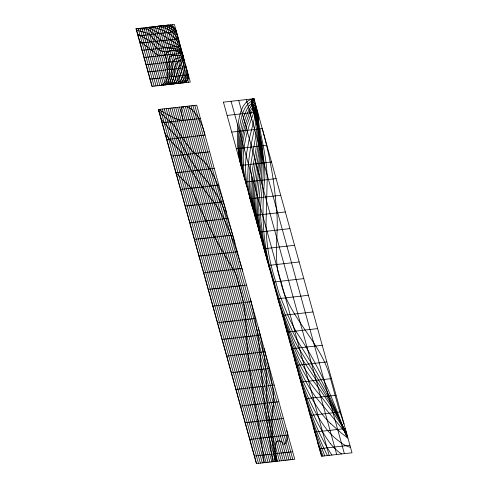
<?xml version="1.0" encoding="UTF-8"?>
<svg xmlns="http://www.w3.org/2000/svg" width="488" height="488" viewBox="0 0 488 488"><rect width="100%" height="100%" fill="white"/><g stroke="black" fill="none" stroke-linecap="round" stroke-linejoin="round"><path stroke-width="0.73" d="M257.438 113.789L257.408 111.093M257.432 114.021L257.408 115.113M346.303 432.222L345.108 430.831A18.086 15.402 29.2 0 1 344.375 429.922L344.308 429.83A10.803 9.199 29.2 0 1 343.223 428.061C331.547 394.377 316.553 361.858 296.539 332.255A182.719 155.623 29.2 0 1 293.312 326.393A203.099 172.984 29.2 0 1 288.225 316.023L279.154 293.813L273.243 273.298C269.278 259.64 266.851 245.525 266.265 231.306A275.702 234.826 29.2 0 1 266.045 222.644L267.204 179.511A200.574 170.831 29.2 0 0 266.991 174.399C266.283 153.897 259.86 133.999 257.438 113.832M253.876 106.719L253.882 106.488A12.395 10.559 29.2 0 1 254.071 105.042A6.222 5.301 29.2 0 1 254.523 103.724M251.472 101.803L251.503 101.315A4.447 3.788 29.2 0 1 252.229 99.576A3.184 2.715 29.2 0 1 252.43 99.387L252.528 99.302A3.166 2.696 29.2 0 1 253.955 98.631L352 452.791L321.464 456.243L223.425 102.102M257.402 115.339L257.292 119.224M257.286 119.45C256.755 143.667 247.062 167.061 249.899 191.43A121.396 103.395 29.2 0 0 250.393 195.377L252.192 205.027L255.431 217.709M171.874 73.987L171.965 65.624A23.906 20.362 29.2 0 1 172.044 64.507C172.197 61.97 173.722 59.347 176.296 58.67A19.367 16.494 29.2 0 1 176.863 58.499L179.09 57.81M171.861 74.158L171.764 75.256M257.17 110.227C256.645 116.016 255.791 121.762 254.84 127.49C248.618 154.562 243.463 183.201 253.351 210.194M258.219 155.879L254.486 179.907L253.534 188.856A113.027 96.264 29.2 0 0 253.546 200.251L255.834 216.8L261.794 240.682M171.758 75.305L171.575 76.622M252.802 103.694L252.723 104.536A11.468 9.772 29.2 0 0 252.699 105.243M246.403 154.226L249.13 139.355L256.487 110.52A23.753 20.228 29.2 0 1 256.609 110.068L256.719 109.678A16.458 14.018 29.2 0 0 256.865 109.129M174.643 69.076L174.064 75.06A35.789 30.482 29.2 0 1 173.929 76.006L173.594 77.751A21.088 17.958 29.2 0 1 173.496 78.147M273.152 406.852L273.426 404.967A51.624 43.975 29.2 0 0 273.744 401.057L273.762 400.264A56.968 48.519 29.2 0 0 273.725 397.909C272.786 381.049 268.077 364.689 264.051 348.377M169.44 76.518L169.299 77.336A19.306 16.446 29.2 0 1 168.067 80.984L167.347 82.191A9.522 8.107 29.2 0 1 166.804 82.862L166.39 83.283A12.603 10.736 29.2 0 1 165.096 84.308L164.566 84.631A5.246 4.465 29.2 0 1 162.876 85.156M273.121 407.041L272.347 412.025A45.537 38.784 29.2 0 0 272.231 413.043C270.73 429.257 274.354 445.33 275.94 461.392M169.324 58.316L169.385 58.072A5.02 4.276 29.2 0 1 169.745 57.242M173.478 78.208L173.441 78.348A20.667 17.599 29.2 0 1 173.136 79.318L173.008 79.666M182.945 66.758L180.2 74.896L177.839 80.093A11.627 9.9 29.2 0 1 175.79 82.448M181.823 53.283C181.268 56.413 177.528 55.937 175.222 55.449M244.762 114.265C238.199 132.541 237.686 152.805 242.646 171.532M255.999 106.012L255.907 106.268A10.626 9.052 29.2 0 0 255.602 107.494L255.572 107.659A15.872 13.518 29.2 0 0 255.431 109.208L255.425 109.727A29.018 24.711 29.2 0 0 255.584 112.216L262.038 145.223L264.551 166.945A190.802 162.51 29.2 0 1 264.844 177.174C261.568 209.401 262.032 242.292 271.767 273.463L276.495 290.482L279.795 300.51L285.852 316.364L291.8 329.918A175.595 149.56 29.2 0 0 298.516 342.613C315.779 369.282 331.761 396.939 342.222 427.061A31.439 26.779 29.2 0 0 343.619 429.934M285.419 443.44L287.115 439.023L287.511 434.71A19.557 16.653 29.2 0 0 287.371 433.295L286.761 430.422M285.279 443.72L282.894 444.184C281.521 438.572 273.908 440.572 275.403 446.282L276.421 461.337M182.219 77.665L182.042 77.995A19.203 16.354 29.2 0 1 181.298 79.227L180.536 80.252A14.671 12.493 29.2 0 1 179.804 81.069M180.011 65.691L182.683 60.146L182.957 55.785A20.197 17.202 29.2 0 0 182.542 53.961M254.559 103.743L254.724 103.493A4.642 3.959 29.2 0 1 254.986 103.163L255.163 102.974M250.765 106.957L253.052 104.316L255.261 103.334M182.036 55.864L182.109 55.76A3.416 2.91 29.2 0 0 182.481 54.955A4.008 3.41 29.2 0 0 182.567 54.168L182.567 54.034M249.606 105.353L252.137 102.919L254.846 101.839M246.239 102.26L243.225 106.006L240.919 111.288A70.498 60.042 29.2 0 0 240.102 114.076L238.906 119.292A105.792 90.109 29.2 0 0 238.559 121.213L238.162 123.793A125.41 106.817 29.2 0 0 237.51 130.162L237.479 145.241L239.602 159.918A114.979 97.929 29.2 0 0 240.102 162.095L241.035 165.713M180.237 60.109L178.321 61.781A22.521 19.184 29.2 0 0 177.327 62.751A13.353 11.376 29.2 0 0 176.229 64.172A10.321 8.79 29.2 0 0 175.826 64.922L175.631 65.349A21.149 18.013 29.2 0 0 174.661 69.082M254.236 101.101L254.279 101.065A1.775 1.513 29.2 0 1 254.565 100.851M254.108 101.205L253.967 101.327A4.41 3.758 29.2 0 0 253.132 102.468L253.028 102.687A6.46 5.502 29.2 0 0 252.808 103.694M170.361 83.296L170.3 83.338A9.181 7.82 29.2 0 1 167.073 84.674L166.707 84.717M256.499 107.805L255.749 108.543A13.127 11.181 29.2 0 0 254.754 110.172C248.953 124.617 244.232 139.757 243.299 155.385A91.488 77.921 29.2 0 0 243.189 158.289L243.683 170.288L245.958 183.207A115.083 98.021 29.2 0 0 246.873 186.8M171.117 56.01L170.898 56.132A4.679 3.989 29.2 0 0 169.732 57.218M167.884 51.435C172.471 49.837 178.919 49.044 182.335 53.21L144.003 57.56M180.212 83.192C185.147 82.722 189.008 76.305 187.307 71.23A15.433 13.146 29.2 0 0 187.136 70.534M180.761 83.1L164.84 25.474M256.084 106.323C250.771 109.861 250.149 117.712 247.532 123.257C243.421 135.597 241.115 148.669 241.938 161.699A106.195 90.451 29.2 0 0 243.366 172.801L245.061 180.255M255.675 104.828C249.783 108.019 248.727 116.12 246.178 121.86C242.383 133.334 240.602 145.509 241.102 157.594A95.941 81.716 29.2 0 0 241.206 159.381L241.475 162.376A118.12 100.607 29.2 0 0 242.664 170.367L244.256 177.345M176.662 83.594L177.15 83.527A11.187 9.528 29.2 0 0 178.516 83.228L179.126 83.021A11.688 9.955 29.2 0 0 179.572 82.844L179.645 82.814A11.566 9.851 29.2 0 0 180.432 82.423L182.189 81.215A12.035 10.254 29.2 0 0 182.89 80.569C186.806 76.463 187.02 70.162 185.593 64.959M170.983 84.229L170.416 84.302M176.943 83.558L161.028 25.907M160.759 85.394C170.727 81.38 167.164 68.18 166.341 59.884M168.366 84.534L168.842 84.473A11.694 9.961 29.2 0 0 170.221 84.192L170.367 84.149A10.949 9.327 29.2 0 0 171.8 83.601M173.149 83.991L173.386 83.96A15.982 13.609 29.2 0 0 175.027 83.674L175.204 83.631A12.066 10.272 29.2 0 0 176.967 83.021L177.51 82.759A11.913 10.144 29.2 0 0 179.736 81.13M135.999 28.737L174.362 24.4L190.32 82.051L151.957 86.388L135.999 28.737L147.388 28.999A7.473 6.362 29.2 0 1 147.571 29.121L149.395 30.5A44.585 37.972 29.2 0 1 151.359 32.068L157.856 37.704M152.531 26.87L153.775 26.748A23.442 19.965 29.2 0 1 154.855 26.688L156.447 26.663A21.496 18.306 29.2 0 1 158.667 26.767C166.542 27.328 174.246 31.769 177.772 38.991M138.019 35.941L176.357 31.604L176.467 32.007M140.013 43.145L178.352 38.814M142.008 50.355L180.346 46.018M145.997 64.764L184.336 60.433M147.992 71.974L186.331 67.643M149.987 79.178L188.325 74.847M158.362 109.507L196.719 105.17L294.746 459.263L256.383 463.6L158.362 109.507L173.765 117.925L180.456 120.225M223.437 102.151L253.974 98.698M162.034 122.787L200.397 118.45M227.115 115.43L257.652 111.978L258.012 125.3L257.261 138.415L255.828 149.822L251.735 173.813L250.832 186.922L251.235 195.231L252.381 203.624L257.713 225.956M166.652 139.452L205.009 135.115M231.727 132.096L262.263 128.643M171.264 156.117L209.626 151.78M236.344 148.761L266.881 145.308M214.238 168.445L175.875 172.782L191.479 188.258C203.075 216.776 217.544 244.018 233.837 270.108M240.956 165.426L271.493 161.973M180.487 189.442L218.85 185.111M245.568 182.085L276.104 178.639M185.105 206.107L223.461 201.77M250.185 198.75L280.716 195.304M189.716 222.772L228.079 218.435M254.797 215.415L285.334 211.963M194.328 239.437L232.691 235.1M257.737 113.93L257.81 115.131A26.938 22.942 29.2 0 0 257.871 115.723L258.616 128.588A192.937 164.334 29.2 0 1 257.902 146.76L253.156 177.181L252.192 187.453A112.173 95.544 29.2 0 0 252.668 200.556L254.98 214.61L259.415 232.081L289.945 228.628M198.939 256.102L237.302 251.765M264.02 248.746L294.557 245.293M203.557 272.768L241.914 268.43M268.638 265.411L299.174 261.958M208.169 289.433L246.531 285.096M273.25 282.076L303.786 278.624M212.78 306.098L251.143 301.761M277.55 297.607L277.861 298.729L308.398 295.289M217.392 322.763L255.755 318.426M282.473 315.407L313.009 311.954M222.009 339.422L260.366 335.091M287.09 332.072L317.627 328.619M226.621 356.087L264.984 351.75M322.239 345.284L291.702 348.731C297.924 371.057 304.841 393.444 316.358 413.684A143.441 122.171 29.2 0 0 320.341 420.327L322.068 422.974A110.447 94.068 29.2 0 0 324.819 426.921L327.07 429.855A51.643 43.987 29.2 0 0 330.309 433.509L333.188 436.351A67.686 57.651 29.2 0 0 335.775 438.657L341.295 442.97A31.641 26.95 29.2 0 0 344.937 445.184M231.233 372.753L269.596 368.416M294.77 359.827L296.332 365.396L326.85 361.944M235.85 389.418L274.207 385.081M300.925 382.061L331.462 378.609M240.462 406.083L278.825 401.746M305.543 398.726L336.079 395.274M245.074 422.748L283.436 418.411M310.154 415.392L340.691 411.939M249.685 439.413L288.048 435.076M314.766 432.057L345.303 428.604M347.59 436.87L346.626 436.98L346.413 436.37M254.303 456.079L292.66 451.742M319.384 448.722L349.914 445.269M160.991 25.913C168.561 23.875 176.827 28.304 177.693 36.429M165.883 25.358C170.312 24.51 175.247 27.145 176.363 31.647M156.434 26.425C166.713 23.894 177.632 30.305 178.98 41.09M146.973 27.493L147.864 27.572A9.425 8.028 29.2 0 1 148.566 27.706L148.773 27.767A8.967 7.637 29.2 0 1 149.566 28.048M169.464 48.324L174.155 48.696A29.853 25.431 29.2 0 1 175.119 48.794L175.369 48.824A15.549 13.243 29.2 0 1 177.144 49.148L178.456 49.55A7.436 6.332 29.2 0 1 180.774 50.88L181.347 51.405A4.008 3.41 29.2 0 1 182.097 52.497L182.25 52.899M163.724 51.661L162.004 51.197M136.353 30.018L148.669 33.617L155.526 41.029A39.876 33.965 29.2 0 0 157.899 43.377L158.405 43.81A19.392 16.519 29.2 0 0 160.808 45.628L162.169 46.409A11.279 9.607 29.2 0 0 163.059 46.824M149.566 28.048L163.297 35.502L177.345 44.347A15.232 12.975 29.2 0 1 179.81 46.958L179.913 47.092A10.443 8.894 29.2 0 1 181.06 49.013M137.451 33.971L150.822 41.401L156.886 48.031A14.054 11.968 29.2 0 0 161.986 51.24M344.937 445.184L345.364 445.41A20.941 17.836 29.2 0 0 347.206 446.264L347.56 446.404A17.751 15.116 29.2 0 0 348.035 446.581L349.542 447.057A14.17 12.066 29.2 0 0 350.475 447.276M347.926 438.084L341.496 433.216L330.815 423.724M180.816 53.399C178.096 51.392 174.68 50.044 171.27 50.746C166.981 50.66 166.079 56.193 162.034 55.406A12.59 10.724 29.2 0 1 161.644 55.418L161.461 55.418A9.839 8.381 29.2 0 1 160.259 55.333L159.192 55.168A11.608 9.888 29.2 0 1 158.393 54.998L157.929 54.863A6.143 5.234 29.2 0 1 155.623 53.534M341.649 453.962L339.282 452.345A14.713 12.529 29.2 0 1 338.111 451.51L334.884 448.521A53.546 45.604 29.2 0 1 330.431 443.641M139.336 40.791L154.55 52.545A14.298 12.176 29.2 0 0 155.489 53.448M158.874 111.368L174.082 125.422L185.464 142.429L191.107 149.767A29.103 24.784 29.2 0 0 192.113 150.816L193.864 152.494A59.926 51.045 29.2 0 0 194.919 153.446L203.221 160.766A53.948 45.945 29.2 0 1 204.429 161.955L205.088 162.644A31.342 26.694 29.2 0 1 206.784 164.59C217.105 178.834 221.686 196.231 226.542 212.89M181.444 152.067L172.148 142.496L165.054 133.688M347.084 435.144L347.047 435.101A5.697 4.849 29.2 0 1 346.632 434.637L347.029 435.601A2.983 2.544 29.2 0 0 347.395 436.217M330.443 443.635C313.29 420.558 304.146 392.748 296.332 365.396M160.9 118.682L168.256 127.722L177.37 137.305L189.362 158.124L195.664 167.488A72.651 61.878 29.2 0 0 196.707 168.842L208.711 183.207L216.214 193.706A70.168 59.762 29.2 0 1 218.13 196.914C226.066 211.438 230.507 227.524 234.978 243.366M346.84 434.149L316.041 397.5A123.623 105.292 29.2 0 1 306.391 382.519L305.122 380.219A151.079 128.679 29.2 0 1 300.596 370.947L293.965 353.867L286.712 330.705M331.913 455.06C315.559 430.581 306.507 402.069 298.68 373.936M216.208 205.46C203.264 188.575 190.369 171.562 181.463 152.085M343.625 429.934L345.217 432.581M345.15 432.472L346.309 434.21A11.23 9.565 29.2 0 0 346.517 434.497C335.049 407.236 316.871 381.287 300.34 356.313A155.007 132.028 29.2 0 1 294.892 345.907L285.565 322.946L277.861 298.729M346.565 433.155C336.506 414.397 325.459 396.134 312.088 379.53A155.172 132.163 29.2 0 1 298.107 356.905L290.061 337.916L281.521 311.954M327.448 455.566C316.993 435.095 309.471 413.269 303.438 391.126M324.795 455.865L315.901 433.118L308.569 409.664M344.394 431.203C332.81 400.349 314.144 373.21 296.997 345.364A158.283 134.81 29.2 0 1 294.661 340.88C286.554 324.038 280.167 306.373 275.165 288.359L267.93 261.483L263.404 240.163M344.571 431.63L345.663 434.332M345.754 434.588L346.37 436.241M322.977 456.073L317.395 440.274L313.137 426.164M344.016 423.95L338.764 408.56L329.656 375.425A162.931 138.775 29.2 0 0 328.613 372.344C318.591 341.759 292.452 319.512 282.631 288.884A71.321 60.744 29.2 0 1 282.247 287.56L278.148 272.743C273.908 250.905 279.459 228.402 276.098 206.363C274.323 179.883 269.199 153.744 262.141 128.191M321.86 456.201L317.359 441.42M253.967 98.704A3.209 2.733 29.2 0 0 252.625 99.564A5.1 4.343 29.2 0 0 251.601 101.175L251.534 101.803A7.753 6.6 29.2 0 0 251.515 102.858L251.546 103.218A15.427 13.139 29.2 0 0 251.649 103.95L254.163 112.838M254.26 113.137L258.304 128.625A129.094 109.959 29.2 0 1 259.47 136.158L259.799 139.129A161.461 137.518 29.2 0 1 260.385 149.602L260.403 150.926A173.02 147.37 29.2 0 1 260.08 161.241L256.468 189.74L255.852 200.013A129.338 110.16 29.2 0 0 256.554 212.853L259.573 230.391L265.527 254.181M182.006 52.021L181.835 51.533A6.686 5.697 29.2 0 0 181.512 50.868A5.825 4.959 29.2 0 0 180.889 49.953L180.414 49.428A10.388 8.851 29.2 0 0 178.12 47.61L176.314 46.683A28.633 24.388 29.2 0 0 174.015 45.787L168.171 43.725A33.959 28.926 29.2 0 1 161.046 40.089A32.702 27.853 29.2 0 1 157.862 37.698M181.56 50.398L181.438 50.014A11.895 10.132 29.2 0 0 181.048 49.02M253.882 112.716L252.491 107.5A22.607 19.258 29.2 0 1 252.235 106.109L251.936 102.84A4.776 4.069 29.2 0 1 253.528 99.857L253.906 99.662A2.934 2.501 29.2 0 1 254.199 99.503M253.986 113.063L254.138 113.612M180.895 48.013C177.284 36.752 165.584 30.36 154.733 27.7A26.12 22.247 29.2 0 0 152.97 27.377L151.689 27.218A12.487 10.632 29.2 0 0 150.042 27.169A7.899 6.728 29.2 0 0 149.456 27.212M180.035 44.89L179.56 43.31A30.183 25.711 29.2 0 0 177.784 38.991M284.266 321.866C291.568 347.767 301.23 373.826 319.237 394.328C329.217 406.437 337.952 419.485 346.358 432.722A12.359 10.529 29.2 0 0 346.504 432.941M289.122 339.41L295.655 360.98L302.06 378.572A182.018 155.025 29.2 0 0 307.58 390.693L308.099 391.705A161.333 137.415 29.2 0 0 311.777 398.531L318.908 409.835A85.821 73.096 29.2 0 0 330.797 423.743M204.887 134.664C202.587 126.13 199.586 117.297 193.114 110.965C190.808 107 179.974 103.316 181.133 111.24A21.881 18.636 29.2 0 0 181.268 111.898L183.22 120.39A9.967 8.491 29.2 0 1 180.456 120.201M242.652 271.096L234.582 244.592L226.34 223.839A159.948 136.231 29.2 0 0 223.858 218.673L221.601 214.391A121.207 103.236 29.2 0 0 216.214 205.46M254.175 113.747L256.908 123.769M246.33 99.515L344.363 453.657M238.693 100.376L336.732 454.517M231.062 101.242L329.095 455.383M269.705 269.266L263.142 242.64L259.549 221.034A156.947 133.675 29.2 0 1 258.921 213.677L258.756 207.729A142.862 121.677 29.2 0 1 258.78 205.07L259.354 195.487L261.196 180.127A170.324 145.07 29.2 0 0 261.55 176.327L262.056 163.571A176.174 150.048 29.2 0 0 259.701 136.445M182.939 55.388L183.043 55.778A29.121 24.803 29.2 0 1 183.433 57.584M172.459 24.614L188.417 82.265M194.81 105.384L292.837 459.483M170.55 24.833L186.514 82.478M192.906 105.603L290.927 459.696M168.647 25.047L184.604 82.698M190.997 105.817L289.018 459.91M236.924 277.404L241.023 292.221C244.171 303.566 245.391 315.327 246.153 327.039C247.233 372.832 258.597 417.435 264.209 462.715L166.182 108.623M166.744 25.26L182.701 82.911M189.088 106.03L287.109 460.129M187.179 106.25L285.199 460.343M162.931 25.693L178.895 83.344M185.269 106.463L283.296 460.556M183.36 106.677L281.387 460.776M159.125 26.12L175.082 83.771M181.451 106.896L279.478 460.989M157.215 26.34L173.179 83.991M179.541 107.11L277.568 461.203M155.312 26.553L171.27 84.204M177.638 107.323L275.659 461.422M153.409 26.767L169.366 84.418M175.729 107.543L273.75 461.636M151.506 26.986L167.463 84.631M173.819 107.757L271.84 461.855M149.596 27.2L165.56 84.851M171.91 107.976L269.931 462.069M147.693 27.413L163.651 85.064M170.001 108.19L268.028 462.282M145.79 27.627L161.748 85.278M168.092 108.403L266.119 462.502M143.887 27.846L159.844 85.498M141.977 28.06L157.941 85.711M164.273 108.836L262.3 462.929M140.074 28.273L156.032 85.925M162.37 109.05L260.391 463.149M138.171 28.493L154.129 86.144M160.46 109.269L258.481 463.362M136.262 28.707L152.226 86.358M158.551 109.483L256.572 463.576M267.412 260.982C263.142 245.165 259.061 229.189 257.585 212.829A134.377 114.454 29.2 0 1 257.475 196.792L260.873 166.31A165.444 140.916 29.2 0 0 258.213 128.649M259.415 232.081L259.915 233.911M263.709 247.617C259.726 232.764 255.517 217.807 254.687 202.374A119.328 101.638 29.2 0 1 254.956 189.478L258.921 161.156A183.506 156.294 29.2 0 0 259.531 137.787C259.494 126.075 255.608 115.034 251.826 104.139A11.706 9.967 29.2 0 1 251.424 101.803M250.344 199.348L247.739 188.777A117.37 99.967 29.2 0 1 246.477 181.304L246.19 178.919A129.857 110.605 29.2 0 1 246.385 154.22M258.237 327.387L261.434 340.758L264.234 356.508M250.35 298.9L254.815 317.578L258.128 336.94L259.811 351.714L263.349 395.31L272.7 461.758M243.451 174.436L241.286 164.029A114.613 97.618 29.2 0 1 240.871 161.052C238.98 145.046 241.17 128.551 247.221 113.606A51.252 43.652 29.2 0 1 250.747 106.945M184.043 59.383L184.202 59.993A33.086 28.182 29.2 0 1 182.109 77.604M256.834 123.775L259.64 136.451M182.585 54.113L182.671 54.467A7.735 6.588 29.2 0 1 182.78 55.376A5.472 4.66 29.2 0 1 182.518 57.12M258.054 128.655L253.565 110.8L252.711 105.634A10.712 9.126 29.2 0 1 252.705 105.402M165.584 55.12L166.335 59.829M263.398 240.108L260.928 220.924A163.09 138.909 29.2 0 1 260.61 207.156C261.745 188.307 265.021 169.421 262.099 150.524A205.143 174.728 29.2 0 0 261.043 142.807L254.23 110.806A32.171 27.401 29.2 0 1 253.882 107.793A18.355 15.634 29.2 0 1 253.876 106.719M264.252 356.636L266.149 372.722L266.802 397.086L267.631 408.389L274.903 461.508M257.383 113.936L257.261 112.124A21.246 18.093 29.2 0 1 257.286 110.66M257.591 111.856L257.621 112.24M257.621 112.283L257.731 113.838M169.153 61.793L169.659 74.658A33.709 28.713 29.2 0 1 169.446 76.482M167.872 51.405A10.309 8.778 29.2 0 1 163.724 51.722M169.458 48.269A21.643 18.434 29.2 0 1 163.029 46.927M188.405 75.152A7.796 6.637 29.2 0 1 183.073 82.893M182.097 55.913A8.497 7.241 29.2 0 1 179.066 57.767M171.556 76.714A25.632 21.832 29.2 0 1 171.27 78.123L171.178 78.464A15.616 13.298 29.2 0 1 169.537 82.082L167.488 83.93A12.548 10.687 29.2 0 1 166.92 84.259A6.978 5.941 29.2 0 1 164.889 84.973M188.051 74.426A8.632 7.351 29.2 0 1 182.555 82.881M175.82 82.496A12.151 10.346 29.2 0 1 170.977 84.186M183.555 57.584A26.877 22.893 29.2 0 1 182.909 66.746M182.61 57.169A13.231 11.267 29.2 0 1 180.194 60.067M172.965 79.648A11.486 9.778 29.2 0 1 170.434 83.369M171.806 83.613A9.046 7.704 29.2 0 0 174.21 81.691L174.503 81.282A15.616 13.298 29.2 0 0 175.668 78.946L178.089 70.248A44.859 38.21 29.2 0 1 178.358 69.448A36.155 30.793 29.2 0 1 180.011 65.691M167.103 25.193A7.796 6.637 29.2 0 1 176.266 31.299M246.275 102.291A16.348 13.926 29.2 0 1 254.016 98.832M241.834 168.622A95.782 81.581 29.2 0 1 240.242 161.644C238.205 151.256 237.784 140.556 239.089 130.046A123.83 105.469 29.2 0 1 239.882 124.739C241.639 116.461 243.274 106.811 250.753 101.687A10.608 9.034 29.2 0 1 254.175 100.339M244.854 114.302A45.042 38.363 29.2 0 1 249.478 105.268M258.183 155.867A191.613 163.199 29.2 0 0 259.03 131.193L257.335 117.681A29.475 25.101 29.2 0 0 257.091 116.656L256.7 115.241A23.125 19.697 29.2 0 0 256.377 114.265L252.656 104.176A17.354 14.786 29.2 0 1 252.418 103.358L252.314 101.162L253.37 99.686A2.141 1.824 29.2 0 1 254.175 99.412M233.789 270.126A39.632 33.757 29.2 0 1 236.997 277.391M169.232 61.799A17.489 14.896 29.2 0 1 169.269 58.304M171.062 55.919A7.601 6.472 29.2 0 1 175.216 55.522"/></g></svg>
